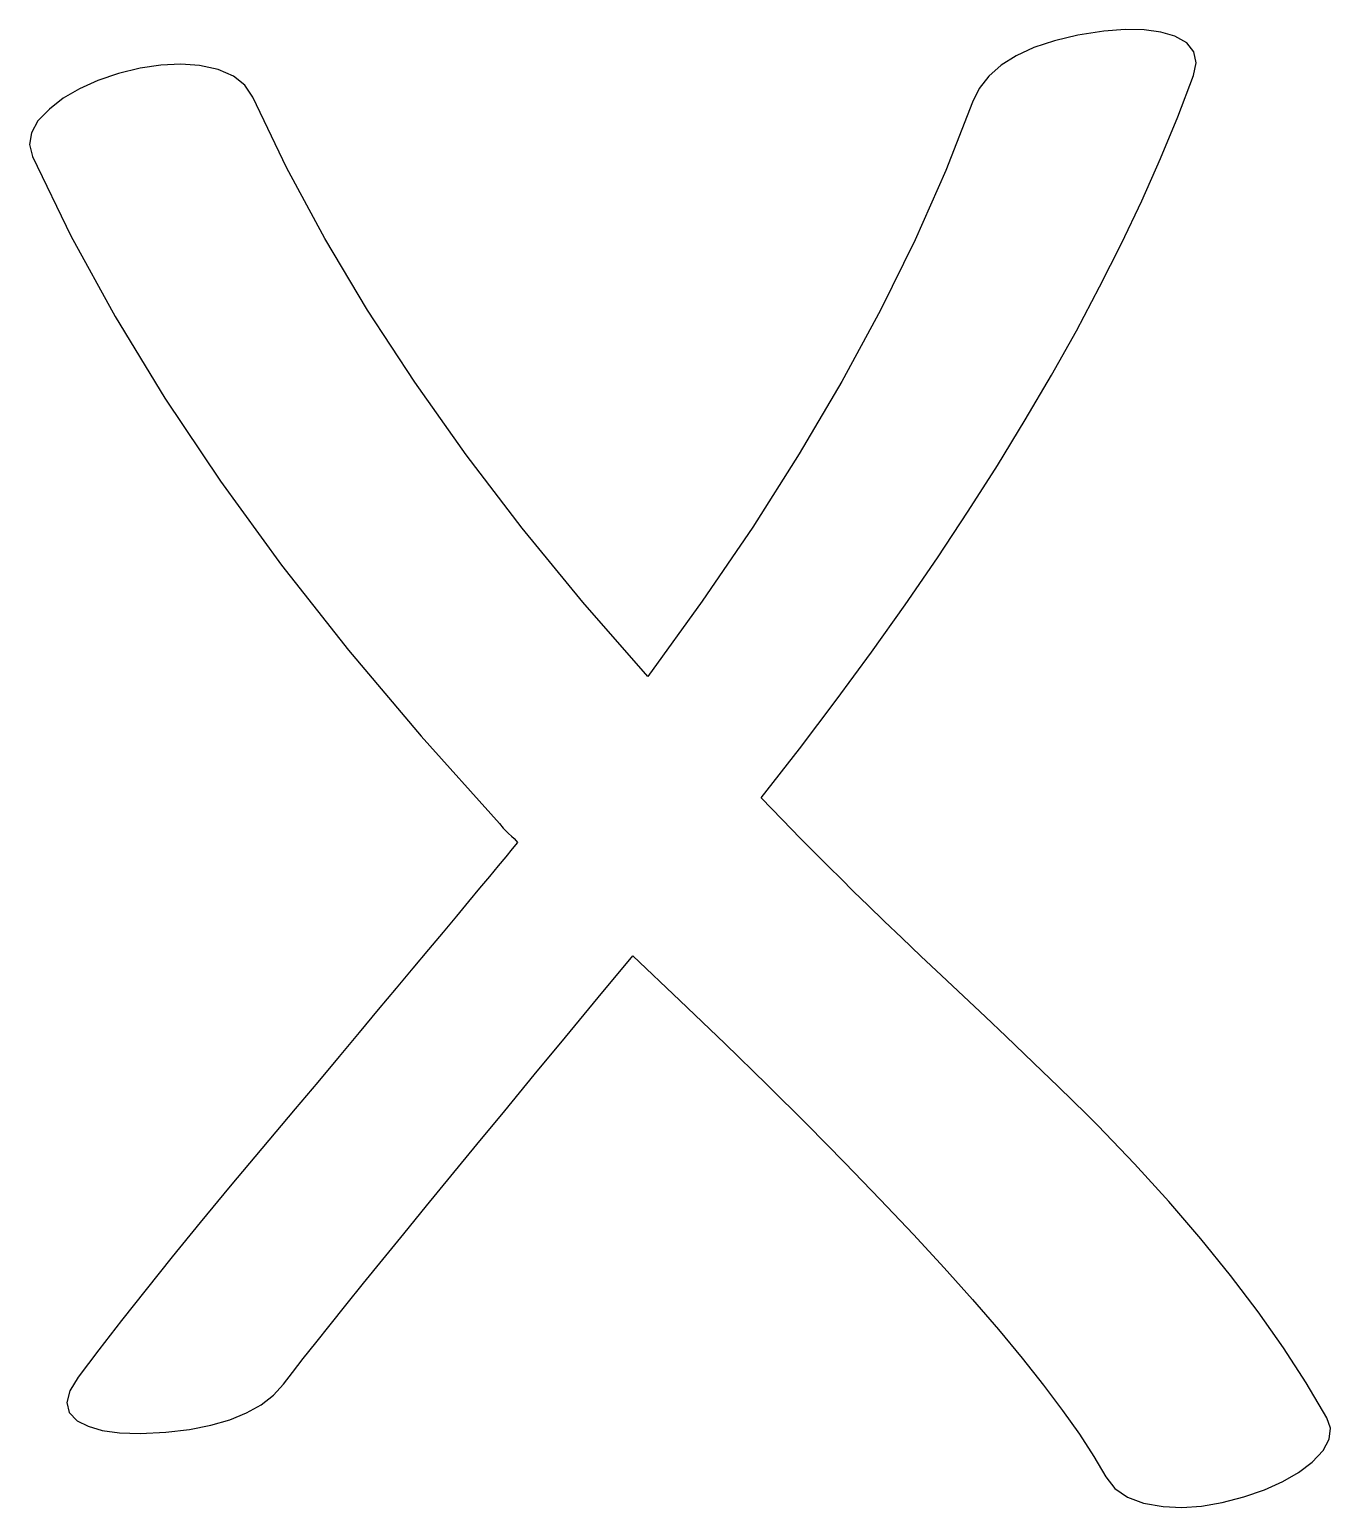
# Model space of a CAD drawing. Extents: x -0.6 to 17.7, y -0.8 to 20.
import ezdxf

# ---------------------------------------------------------------- set-up
doc = ezdxf.new("R2010")
doc.units = 0
doc.layers.get('0').update_dxf_attribs({"linetype": 'CONTINUOUS'})

msp = doc.modelspace()

# ---------------------------------------------------------------- linework, layer by layer
at = {"color": 0}
for p, q in [((14.8576, 19.9661), (14.5556, 19.9444)), ((15.125, 19.9618), (14.8576, 19.9661)), ((13.862, 19.809), (13.5731, 19.7128)), ((14.1894, 19.8864), (13.862, 19.809)), ((14.5556, 19.9444), (14.1894, 19.8864)), ((15.3576, 19.9315), (15.125, 19.9618)), ((15.5556, 19.875), (15.3576, 19.9315)), ((15.7231, 19.7778), (15.5556, 19.875)), ((15.8229, 19.6528), (15.7231, 19.7778)), ((13.3229, 19.5972), (13.1113, 19.4628)), ((13.5731, 19.7128), (13.3229, 19.5972)), ((15.855, 19.5), (15.8229, 19.6528)), ((0.694444, 19.3472), (0.404514, 19.2483)), ((0.999946, 19.4215), (0.694444, 19.3472)), ((1.29161, 19.4649), (0.999946, 19.4215)), ((1.56939, 19.4771), (1.29161, 19.4649)), ((1.83333, 19.4583), (1.56939, 19.4771)), ((2.09896, 19.4046), (1.83333, 19.4583)), ((2.3125, 19.3125), (2.09896, 19.4046)), ((13.1113, 19.4628), (12.9384, 19.309)), ((15.8194, 19.3194), (15.855, 19.5)), ((0.404514, 19.2483), (0.145833, 19.1319)), ((2.47396, 19.1824), (2.3125, 19.3125)), ((2.58333, 19.0139), (2.47396, 19.1824)), ((12.804, 19.1364), (12.7083, 18.9444)), ((12.9384, 19.309), (12.804, 19.1364)), ((15.5971, 18.7394), (15.8194, 19.3194)), ((-0.081652, 18.9983), (-0.277778, 18.8472)), ((0.145833, 19.1319), (-0.081652, 18.9983)), ((3.05897, 18.0237), (2.58333, 19.0139)), ((12.7083, 18.9444), (12.3331, 17.9826)), ((-0.277778, 18.8472), (-0.438422, 18.6806)), ((15.3537, 18.1519), (15.5971, 18.7394)), ((-0.53125, 18.5139), (-0.556424, 18.3472)), ((-0.438422, 18.6806), (-0.53125, 18.5139)), ((-0.556424, 18.3472), (-0.513889, 18.1806)), ((-0.513889, 18.1806), (0.026259, 17.0617)), ((15.0893, 17.5571), (15.3537, 18.1519)), ((3.59717, 17.0253), (3.05897, 18.0237)), ((12.3331, 17.9826), (11.9019, 17.0069)), ((14.8039, 16.9549), (15.0893, 17.5571)), ((0.026259, 17.0617), (0.646701, 15.9271)), ((4.19786, 16.0185), (3.59717, 17.0253)), ((11.9019, 17.0069), (11.4147, 16.0174)), ((14.4972, 16.3453), (14.8039, 16.9549)), ((14.1697, 15.7283), (14.4972, 16.3453)), ((4.86111, 15.0035), (4.19786, 16.0185)), ((11.4147, 16.0174), (10.8715, 15.0139)), ((0.646701, 15.9271), (1.34744, 14.7769)), ((13.8211, 15.104), (14.1697, 15.7283)), ((5.58681, 13.9803), (4.86111, 15.0035)), ((10.8715, 15.0139), (10.2723, 13.9965)), ((13.4514, 14.4722), (13.8211, 15.104)), ((1.34744, 14.7769), (2.12847, 13.6112)), ((13.0607, 13.8332), (13.4514, 14.4722)), ((6.375, 12.9488), (5.58681, 13.9803)), ((10.2723, 13.9965), (9.61719, 12.9653)), ((12.6489, 13.1867), (13.0607, 13.8332)), ((2.12847, 13.6112), (2.98981, 12.4297)), ((12.216, 12.5328), (12.6489, 13.1867)), ((7.22569, 11.9091), (6.375, 12.9488)), ((9.61719, 12.9653), (8.90603, 11.9202)), ((11.7622, 11.8716), (12.216, 12.5328)), ((2.98981, 12.4297), (3.93143, 11.2327)), ((8.13889, 10.8611), (7.22569, 11.9091)), ((8.90603, 11.9202), (8.13889, 10.8611)), ((11.2872, 11.203), (11.7622, 11.8716)), ((3.93143, 11.2327), (4.95335, 10.02)), ((10.7912, 10.527), (11.2872, 11.203)), ((10.2742, 9.84358), (10.7912, 10.527)), ((4.95335, 10.02), (6.05556, 8.79167)), ((9.73611, 9.15278), (10.2742, 9.84358)), ((10.0304, 8.84728), (9.73611, 9.15278)), ((6.05556, 8.79167), (6.10764, 8.72917)), ((10.2882, 8.58333), (10.0304, 8.84728)), ((6.10764, 8.72917), (6.18056, 8.65278)), ((6.18056, 8.65278), (6.22483, 8.61372)), ((6.22483, 8.61372), (6.26042, 8.57986)), ((6.30556, 8.52778), (6.2315, 8.43668)), ((6.26042, 8.57986), (6.28733, 8.55122)), ((6.28733, 8.55122), (6.30556, 8.52778)), ((10.5096, 8.36111), (10.2882, 8.58333)), ((6.14128, 8.32644), (6.03489, 8.1971)), ((6.2315, 8.43668), (6.14128, 8.32644)), ((10.6944, 8.18056), (10.5096, 8.36111)), ((6.03489, 8.1971), (5.91233, 8.04867)), ((10.8546, 8.0185), (10.6944, 8.18056)), ((5.91233, 8.04867), (5.7736, 7.88112)), ((11.0365, 7.83772), (10.8546, 8.0185)), ((5.7736, 7.88112), (5.61871, 7.6945)), ((11.24, 7.63829), (11.0365, 7.83772)), ((5.44764, 7.48876), (5.26042, 7.26394)), ((5.61871, 7.6945), (5.44764, 7.48876)), ((11.4653, 7.42019), (11.24, 7.63829)), ((11.7122, 7.18343), (11.4653, 7.42019)), ((5.26042, 7.26394), (5.05701, 7.02001)), ((11.9809, 6.928), (11.7122, 7.18343)), ((5.05701, 7.02001), (4.83746, 6.757)), ((7.44422, 6.34386), (7.93056, 6.93056)), ((7.93056, 6.93056), (8.59293, 6.303)), ((12.2713, 6.65392), (11.9809, 6.928)), ((4.83746, 6.757), (4.60172, 6.47488)), ((4.60172, 6.47488), (4.34983, 6.17367)), ((12.5833, 6.36111), (12.2713, 6.65392)), ((6.98178, 5.78515), (7.44422, 6.34386)), ((8.59293, 6.303), (9.22244, 5.69797)), ((12.8893, 6.07146), (12.5833, 6.36111)), ((4.34983, 6.17367), (4.08176, 5.85335)), ((13.1753, 5.79953), (12.8893, 6.07146)), ((4.08176, 5.85335), (3.79753, 5.51394)), ((6.54318, 5.25444), (6.98178, 5.78515)), ((9.22244, 5.69797), (9.81907, 5.1155)), ((13.4414, 5.54542), (13.1753, 5.79953)), ((3.79753, 5.51394), (3.49713, 5.15543)), ((13.6875, 5.30908), (13.4414, 5.54542)), ((6.12847, 4.75174), (6.54318, 5.25444)), ((13.9136, 5.09056), (13.6875, 5.30908)), ((3.49713, 5.15543), (3.18056, 4.77778)), ((9.81907, 5.1155), (10.3828, 4.55561)), ((14.1199, 4.88981), (13.9136, 5.09056)), ((14.306, 4.70687), (14.1199, 4.88981)), ((3.18056, 4.77778), (2.71044, 4.22054)), ((5.73763, 4.27701), (6.12847, 4.75174)), ((14.4722, 4.54167), (14.306, 4.70687)), ((10.3828, 4.55561), (10.9137, 4.01828)), ((14.9874, 4.00347), (14.4722, 4.54167)), ((2.71044, 4.22054), (2.26557, 3.68756)), ((5.37067, 3.83029), (5.73763, 4.27701)), ((10.9137, 4.01828), (11.4117, 3.50353)), ((15.4704, 3.47222), (14.9874, 4.00347)), ((5.02756, 3.41157), (5.37067, 3.83029)), ((2.26557, 3.68756), (1.84586, 3.17887)), ((4.70833, 3.02083), (5.02756, 3.41157)), ((11.4117, 3.50353), (11.8768, 3.01133)), ((15.9214, 2.94792), (15.4704, 3.47222)), ((1.84586, 3.17887), (1.45133, 2.6945)), ((4.41297, 2.65815), (4.70833, 3.02083)), ((11.8768, 3.01133), (12.309, 2.54172)), ((16.3403, 2.43056), (15.9214, 2.94792)), ((1.45133, 2.6945), (1.08198, 2.23443)), ((4.1415, 2.3234), (4.41297, 2.65815)), ((12.309, 2.54172), (12.7083, 2.09467)), ((3.89388, 2.01665), (4.1415, 2.3234)), ((16.7269, 1.92014), (16.3403, 2.43056)), ((1.08198, 2.23443), (0.737793, 1.79867)), ((12.7083, 2.09467), (13.0748, 1.67019)), ((3.67014, 1.7379), (3.89388, 2.01665)), ((17.0815, 1.41667), (16.7269, 1.92014)), ((0.737793, 1.79867), (0.418782, 1.38721)), ((3.47026, 1.48714), (3.67014, 1.7379)), ((13.0748, 1.67019), (13.4084, 1.26828)), ((3.29428, 1.26438), (3.47026, 1.48714)), ((0.418782, 1.38721), (0.125, 1)), ((3.14214, 1.06961), (3.29428, 1.26438)), ((13.4084, 1.26828), (13.7092, 0.888943)), ((17.404, 0.920139), (17.0815, 1.41667)), ((3.01389, 0.902778), (3.14214, 1.06961)), ((0.125, 1), (0.009494, 0.810818)), ((2.87304, 0.749186), (3.01389, 0.902778)), ((13.7092, 0.888943), (13.9769, 0.532172)), ((17.6944, 0.430556), (17.404, 0.920139)), ((0.009494, 0.810818), (-0.031304, 0.645887)), ((-0.031304, 0.645887), (0.00255, 0.505262)), ((2.70053, 0.614637), (2.87304, 0.749186)), ((0.00255, 0.505262), (0.111111, 0.388889)), ((2.26042, 0.402832), (2.49631, 0.499186)), ((2.49631, 0.499186), (2.70053, 0.614637)), ((13.9769, 0.532172), (14.2119, 0.197971)), ((17.7439, 0.282118), (17.6944, 0.430556)), ((0.111111, 0.388889), (0.265625, 0.309896)), ((0.265625, 0.309896), (0.465278, 0.253472)), ((0.465278, 0.253472), (0.710069, 0.219618)), ((0.710069, 0.219618), (1, 0.208333)), ((1, 0.208333), (1.36263, 0.228353)), ((1.36263, 0.228353), (1.69358, 0.267415)), ((1.69358, 0.267415), (1.99283, 0.325575)), ((1.99283, 0.325575), (2.26042, 0.402832)), ((17.7257, 0.128472), (17.7439, 0.282118)), ((14.2119, 0.197971), (14.414, -0.113661)), ((17.6397, -0.030382), (17.7257, 0.128472)), ((14.414, -0.113661), (14.5833, -0.402778)), ((17.296, -0.33941), (17.4861, -0.194444)), ((17.4861, -0.194444), (17.6397, -0.030382)), ((14.5833, -0.402778), (14.7118, -0.564182)), ((17.0729, -0.46875), (17.296, -0.33941)), ((14.7118, -0.564182), (14.8889, -0.687446)), ((16.5278, -0.680556), (16.8168, -0.582411)), ((16.8168, -0.582411), (17.0729, -0.46875)), ((14.8889, -0.687446), (15.1146, -0.772515)), ((15.1146, -0.772515), (15.3889, -0.819444)), ((15.3889, -0.819444), (15.6528, -0.831597)), ((15.6528, -0.831597), (15.9306, -0.8125)), ((15.9306, -0.8125), (16.2222, -0.762099)), ((16.2222, -0.762099), (16.5278, -0.680556))]:
    msp.add_line(p, q, dxfattribs=at)

doc.saveas('drawing.dxf')
